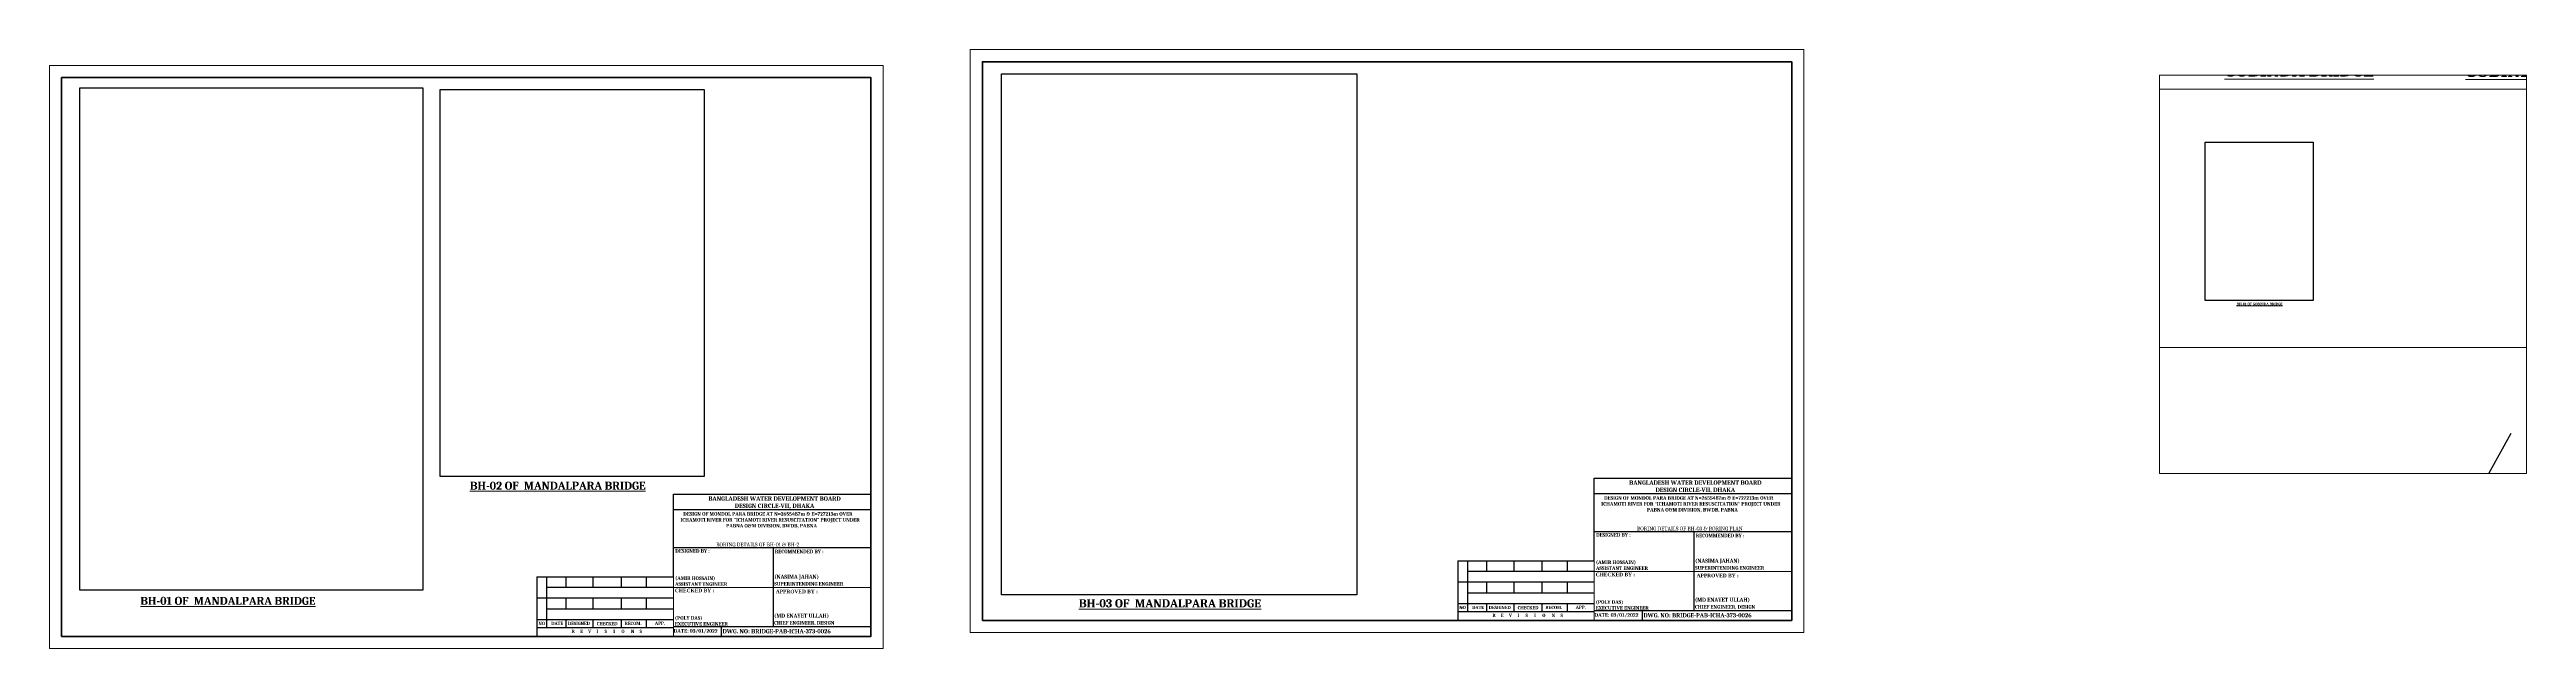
# Paper-space layout 'Mandolpara' of a CAD drawing. Header units: millimetres. Extents: x 455 to 1680, y -365 to -69.
# The model-space entities are those that its viewports show. They can reach past a viewport. Long polylines and large blocks are cut down to what shows.
import ezdxf

# ---------------------------------------------------------------- set-up
doc = ezdxf.new("R2010")
doc.units = ezdxf.units.MM
doc.header["$LTSCALE"] = 25
doc.header["$MEASUREMENT"] = 0
doc.layers.get('0').update_dxf_attribs({"lineweight": 13})
doc.layers.get('Defpoints').update_dxf_attribs({"color": 230, "lineweight": 9})
for name, color, linetype, lineweight in [('GR LEVEL', 10, 'Continuous', 20), ('line', 191, 'Continuous', 18), ('Outline', 191, 'Continuous', 40), ('SECTION', 7, 'Continuous', 30)]:
    doc.layers.add(name, color=color, linetype=linetype, lineweight=lineweight)
doc.layers.add('SLOPEEARTH', color=3, linetype='Continuous')
doc.styles.add('MtXpl_Cambria', font='cambriab.ttf')
doc.styles.get("Standard").update_dxf_attribs({"font": 'swissl.ttf'})
doc.styles.add('tynrb', font='timesbd.ttf')
picture_1 = doc.add_image_def('image7.jpg', size_in_pixel=(981, 1437))
picture_2 = doc.add_image_def('image30.jpg', size_in_pixel=(982, 1439))
picture_3 = doc.add_image_def('image31.jpg', size_in_pixel=(981, 1438))
picture_4 = doc.add_image_def('image32.jpg', size_in_pixel=(981, 1438))

# ---------------------------------------------------------------- blocks, each defined once
blk = doc.blocks.new('BOX 7')
at = {"layer": 'GR LEVEL', "color": 7, "lineweight": 20}
blk.add_line((812.7, -335.2), (861.1, -335.2), dxfattribs=at)
at = {"layer": 'line', "linetype": 'Continuous'}
for p, q in [((763.4, -329.9), (763.4, -359.4)), ((763.4, -335.2), (812.7, -335.2))]:
    blk.add_line(p, q, dxfattribs=at)
at = {"layer": 'SECTION', "color": 18, "linetype": 'ByBlock', "true_color": 0x000000}
for p, q in [((763.4, -296.8), (763.4, -289)), ((763.4, -289), (861.1, -289)), ((861.1, -296.8), (763.4, -296.8)), ((763.4, -329.9), (763.4, -296.8)), ((861.1, -315.5), (763.4, -315.5)), ((812.7, -315.5), (812.7, -354.6)), ((695.8, -329.9), (695.8, -359.4)), ((695.8, -329.9), (763.4, -329.9)), ((700.6, -329.9), (700.6, -355.2)), ((710.1, -329.9), (710.1, -335.2)), ((723.5, -329.9), (723.5, -335.2)), ((737.5, -329.9), (737.5, -335.2)), ((749.9, -329.9), (749.9, -335.2)), ((763.4, -340.5), (695.8, -340.5)), ((763.4, -335.2), (700.6, -335.2)), ((710.1, -340.5), (710.1, -345.9)), ((723.5, -340.5), (723.5, -345.8)), ((737.5, -340.5), (737.5, -345.8)), ((749.9, -340.5), (749.9, -345.8)), ((763.4, -351.2), (695.8, -351.2)), ((763.4, -355.2), (695.8, -355.2)), ((763.4, -345.9), (700.6, -345.9)), ((710.1, -351.2), (710.1, -355.2)), ((723.5, -351.2), (723.5, -355.2)), ((737.5, -351.2), (737.5, -355.2)), ((749.9, -351.2), (749.9, -355.2)), ((861.1, -354.6), (763.4, -354.6)), ((787.2, -359.4), (787.2, -354.6))]:
    blk.add_line(p, q, dxfattribs=at)
for s, insert, char_height, width, attachment_point in [('{\\fCambria|b1|i0|c0|p18;BANGLADESH WATER DEVELOPMENT BOARD\\PDESIGN CIRCLE-VII, DHAKA}', (813.4, -290.1), 2.149, 104.754, 2), ('\\A1;\\pi4.23692;{\\fCambria|b1|i0|c0|p18;\\C256;DESIGN OF MONDOL PARA BRIDGE AT N=2655487m & E=727213m OVER \\P\\pi2.82857;ICHAMOTI RIVER FOR "ICHAMOTI RIVER RESUSCITATION" PROJECT UNDER \\P\\pi25.46641;PABNA O&M DIVISION, BWDB, PABNA}', (764, -297.9), 1.755, 96.278, 1), ('{\\fCambria|b1|i0|c0|p18;DESIGNED BY :}', (764.3, -316.2), 1.755, 23.828, 1), ('{\\fCambria|b1|i0|c0|p18; RECOMMENDED BY :}', (813, -316.5), 1.755, 42.866, 1), ('{\\fCambria|b1|i0|c0|p18;(AMIR HOSSAIN)\\PASSISTANT ENGINEER   \\fTimes New Roman Baltic|b1|i0|c0|p18;                }', (764.2, -329.7), 1.755, 63.981, 1), ('{\\fCambria|b1|i0|c0|p18;               \\H1.083x;(NASIMA JAHAN)}', (804.6, -328.9), 1.755, 48.305, 1), ('{\\fTimes New Roman Baltic|b1|i0|c0|p18;CHECKED BY :}', (764.1, -335.8), 1.755, 42.866, 1), ('{\\fCambria|b1|i0|c0|p18;               SUPERINTENDING ENGINEER}', (804.6, -332.5), 1.755, 62.735, 1), ('{\\fTimes New Roman Baltic|b1|i0|c0|p18;               APPROVED BY :}', (804, -336.3), 1.755, 29.895, 1), ('{\\fCambria|b1|i0|c0|p18;NO}', (698.2, -352.2), 1.599, 1.011, 2), ('{\\fCambria|b1|i0|c0|p18;DATE}', (705.9, -352.2), 1.599, 8.407, 2), ('{\\fCambria|b1|i0|c0|p18;DESIGNED}', (716.6, -352.2), 1.599, 13.564, 2), ('{\\fCambria|b1|i0|c0|p18;CHECKED}', (730.6, -352.3), 1.599, 5.614, 2), ('{\\fCambria|b1|i0|c0|p18;RECOM.}', (743.4, -352.2), 1.599, 12.308, 2), ('{\\fCambria|b1|i0|c0|p18;APP.}', (756.7, -352.1), 1.599, 13.145, 2), ('{\\fCambria|b1|i0|c0|p18;(POLY DAS)\\PEXECUTIVE ENGINEER}', (764.1, -349.4), 1.755, 41.104, 1), ('{\\fCambria|b1|i0|c0|p18;               CHIEF ENGINEER, DESIGN}', (804.5, -351.8), 1.755, 47.468, 1), ('{\\fCambria|b1|i0|c0|p18;               \\H1.083x;(MD ENAYET ULLAH)}', (804.5, -348.2), 1.755, 48.305, 1), ('{\\fCambria|b1|i0|c0|p18;R     E     V     I      S      I      O      N     S}', (730.4, -356.1), 1.599, 47.454, 2), ('{\\fCambria|b1|i0|c0|p18;DATE: 03/01/2022}', (763.5, -355.8), 1.8, 96.169, 1), ('{\\fCambria|b1|i0|c0|p18;DWG. NO: BRIDGE-PAB-ICHA-373-0026}', (787.7, -355.8), 2.106, 104.912, 1)]:
    blk.add_mtext(s, dxfattribs=dict(at, insert=insert, char_height=char_height, width=width, attachment_point=attachment_point))

msp = doc.modelspace()

# ---------------------------------------------------------------- linework, layer by layer
at = {"layer": 'Defpoints', "ltscale": 50}
msp.add_lwpolyline([(1680928.771, -2590392.706), (1917914.936, -2590392.706), (1917914.936, -2682538.023), (1680928.771, -2682538.023)], close=True, dxfattribs=at)
at = {"layer": 'Defpoints', "lineweight": -2, "ltscale": 100}
msp.add_lwpolyline([(1784540.389, -2739036.251), (1790121.998, -2743187.625), (1806601.038, -2713104.629)], dxfattribs=at)

# ---------------------------------------------------------------- texts
at = {"color": 0, "attachment_point": 2, "style": 'tynrb'}
for s, insert, char_height, width in [('{\\fCambria|b1|i0|c0|p18;\\LGOBINDA BRIDGE}', (1731059.187, -2581393.441), 4500, 108882.56385), ('{\\fCambria|b1|i0|c0|p18;\\LGOBINDA BRIDGE NEAR DELIVERY MORE}', (1852121.018, -2581541.371), 4500, 132963.01624), ('{\\fCambria|b1|i0|c0|p18;\\LBH-01 OF GOBINDA BRIDGE}', (1716924.624, -2666591.785), 900, 21776.51277), ('{\\fCambria|b1|i0|c0|p18;\\LBH-02 OF  MANDALPARA BRIDGE}', (2423567.792, -2804693.535), 900, 35926.10593), ('{\\fCambria|b1|i0|c0|p18;\\LBH-01 OF  MANDALPARA BRIDGE}', (2386094.056, -2817783.937), 900, 35926.10593), ('{\\fCambria|b1|i0|c0|p18;\\LBH-03 OF  MANDALPARA BRIDGE}', (2508075.452, -2820210.051), 900, 35926.10593)]:
    msp.add_mtext(s, dxfattribs=dict(at, insert=insert, char_height=char_height, width=width))

# ---------------------------------------------------------------- pictures from other files: only their frames are drawn
at = {"layer": 'SLOPEEARTH', "lineweight": -2, "ltscale": 100}
image = msp.add_image(picture_1, insert=(1697489.621, -2665809.461), size_in_units=(38553.375, 56474.21), dxfattribs=at)
image.dxf.flags = 7
image = msp.add_image(picture_2, insert=(2369275.047, -2817037.522), size_in_units=(38973.125, 57110.312), dxfattribs=at)
image.dxf.flags = 7
image = msp.add_image(picture_3, insert=(2410207.693, -2804115.316), size_in_units=(30008.699, 43988.286), dxfattribs=at)
image.dxf.flags = 7
image = msp.add_image(picture_4, insert=(2489610.762, -2819734.061), size_in_units=(38933.438, 57070.625), dxfattribs=at)
image.dxf.flags = 7

psp = doc.layouts.new('Mandolpara')

# ---------------------------------------------------------------- linework, layer by layer
at = {"color": 1}
for points in [[(460.6, -82.8), (861.1, -82.8), (861.1, -289), (763.4, -289), (763.4, -329.9), (695.8, -329.9), (695.8, -359.4), (460.6, -359.4), (460.6, -82.8)], [(916.3, -74.9), (1316.8, -74.9), (1316.8, -281.1), (1219, -281.1), (1219, -322), (1151.5, -322), (1151.5, -351.5), (916.3, -351.5), (916.3, -74.9)]]:
    psp.add_lwpolyline(points, close=True, dxfattribs=at)
at = {"layer": 'Defpoints', "lineweight": 13}
for points in [[(1322.8, -68.9), (910.3, -68.9), (910.3, -357.5), (1322.8, -357.5)], [(867.1, -76.8), (454.6, -76.8), (454.6, -365.4), (867.1, -365.4)]]:
    psp.add_lwpolyline(points, close=True, dxfattribs=at)
at = {"layer": 'Outline'}
for points in [[(460.6, -359.4), (861.1, -359.4), (861.1, -82.8), (460.6, -82.8)], [(916.3, -351.5), (1316.8, -351.5), (1316.8, -74.9), (916.3, -74.9)]]:
    psp.add_lwpolyline(points, close=True, dxfattribs=at)

# ---------------------------------------------------------------- block references
at = {"layer": 'SLOPEEARTH', "lineweight": -2}
for p in [(455.7, 7.9), (0, 0)]:
    psp.add_blockref('BOX 7', p, dxfattribs=at)

# ---------------------------------------------------------------- texts
at = {"lineweight": -2, "style": 'MtXpl_Cambria'}
for s, p in [('BORING DETAILS OF BH-03 & BORING PLAN', (1240.2, -307)), ('BORING DETAILS OF BH-01 & BH-2', (784.5, -314.9))]:
    psp.add_text(s, height=1.9, dxfattribs=at).set_placement(p)

# ---------------------------------------------------------------- viewports
at = {"layer": '0', "color": 1, "view_target_point": (387.853, -4169.255)}
vp = psp.add_viewport(center=(660.9, -221.1), size=(400.5, 276.637), view_center_point=(2412792.02, -2786351.117), view_height=63508.50824, dxfattribs=at)
vp.dxf.flags = 0x10000  # cut along an outline
vp.dxf.clipping_boundary_handle = psp.add_lwpolyline([(460.6, -82.8), (861.1, -82.8), (861.1, -289), (763.4, -289), (763.4, -329.9), (695.8, -329.9), (695.8, -359.4), (460.6, -359.4), (460.6, -82.8)], format="xyb", close=True, dxfattribs={"invisible": 1}).dxf.handle
vp = psp.add_viewport(center=(1116.6, -213.2), size=(400.5, 276.637), view_center_point=(2531473.751, -2787761.216), view_height=61212.13643, status=4, dxfattribs=at)
vp.dxf.flags = 0x10000  # cut along an outline
vp.dxf.clipping_boundary_handle = psp.add_lwpolyline([(916.3, -74.9), (1316.8, -74.9), (1316.8, -281.1), (1219, -281.1), (1219, -322), (1151.5, -322), (1151.5, -351.5), (916.3, -351.5), (916.3, -74.9)], format="xyb", close=True, dxfattribs={"invisible": 1}).dxf.handle
at = {"layer": 'Defpoints', "lineweight": -2, "ltscale": 100, "view_target_point": (387.853, -4169.255)}
psp.add_viewport(center=(1589.6, -180.2), size=(181.7, 197.08), view_center_point=(1746280.505, -2652299.634), view_height=142011.078, status=3, dxfattribs=at)

doc.saveas('drawing.dxf')
